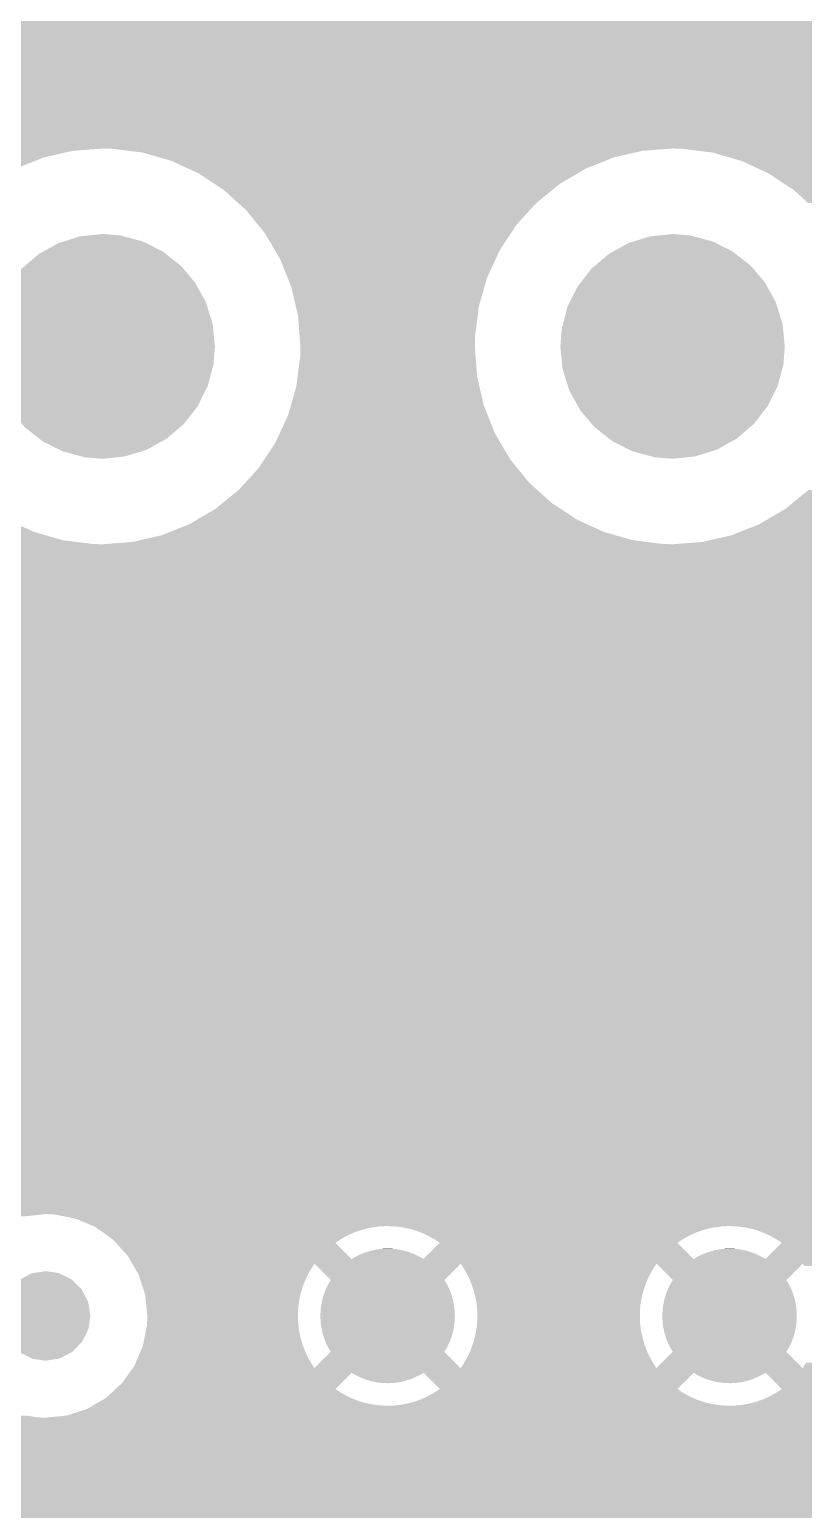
# Model space of a CAD drawing. Extents: x 295 to 953, y 10 to 290.
# Drawn here: x 627.07 to 633.97, y 228.3 to 241.48 of the extents above; entities that cross this region are included whole.
import ezdxf

# ---------------------------------------------------------------- set-up
doc = ezdxf.new("R2010")
doc.units = 0
doc.header["$LTSCALE"] = 5
doc.header["$MEASUREMENT"] = 0
doc.layers.add('FROMC1', color=7, linetype='CONTINUOUS')

msp = doc.modelspace()

# ---------------------------------------------------------------- linework, layer by layer
at = {"layer": 'FROMC1'}
for points in [[(596.096, 241.387), (596.036, 241.569), (653.376, 241.387), (653.376, 241.569)], [(596.116, 241.196), (596.096, 241.387), (653.376, 241.196), (653.376, 241.387)], [(596.076, 240.928), (596.113, 241.116), (653.376, 240.928), (653.376, 241.116)], [(596.113, 241.116), (596.116, 241.196), (653.376, 241.116), (653.376, 241.196)], [(596, 240.752), (596.076, 240.928), (653.376, 240.752), (653.376, 240.928)], [(595.889, 240.596), (596, 240.752), (653.376, 240.596), (653.376, 240.752)], [(595.871, 240.579), (595.889, 240.596), (653.376, 240.579), (653.376, 240.596)], [(605.449, 240.575), (605.37, 240.579), (653.376, 240.575), (653.376, 240.579)], [(605.523, 240.561), (605.449, 240.575), (653.376, 240.561), (653.376, 240.575)], [(605.538, 240.558), (605.523, 240.561), (642.852, 240.558), (642.94, 240.561)], [(605.574, 240.551), (605.538, 240.558), (642.765, 240.551), (642.852, 240.558)], [(605.63, 240.54), (605.574, 240.551), (642.677, 240.54), (642.765, 240.551)], [(605.638, 240.538), (605.63, 240.54), (642.669, 240.538), (642.677, 240.54)], [(605.669, 240.525), (605.638, 240.538), (642.591, 240.525), (642.669, 240.538)], [(605.714, 240.505), (605.669, 240.525), (642.505, 240.505), (642.591, 240.525)], [(605.768, 240.482), (605.714, 240.505), (642.42, 240.482), (642.505, 240.505)], [(605.814, 240.463), (605.768, 240.482), (642.358, 240.463), (642.42, 240.482)], [(605.824, 240.455), (605.814, 240.463), (642.336, 240.455), (642.358, 240.463)], [(605.867, 240.425), (605.824, 240.455), (642.254, 240.425), (642.336, 240.455)], [(605.875, 240.419), (605.867, 240.425), (642.24, 240.419), (642.254, 240.425)], [(622.733, 240.416), (622.642, 240.419), (627.69, 240.416), (627.722, 240.419)], [(622.872, 240.398), (622.733, 240.416), (627.455, 240.398), (627.69, 240.416)], [(622.999, 240.382), (622.872, 240.398), (627.385, 240.382), (627.455, 240.398)], [(623.152, 240.338), (622.999, 240.382), (627.194, 240.338), (627.385, 240.382)], [(623.256, 240.308), (623.152, 240.338), (627.12, 240.308), (627.194, 240.338)], [(623.406, 240.239), (623.256, 240.308), (626.946, 240.239), (627.12, 240.308)], [(627.813, 240.416), (627.722, 240.419), (632.77, 240.416), (632.802, 240.419)], [(627.952, 240.398), (627.813, 240.416), (632.535, 240.398), (632.77, 240.416)], [(628.079, 240.382), (627.952, 240.398), (632.465, 240.382), (632.535, 240.398)], [(628.232, 240.338), (628.079, 240.382), (632.274, 240.338), (632.465, 240.382)], [(628.336, 240.308), (628.232, 240.338), (632.2, 240.308), (632.274, 240.338)], [(628.486, 240.239), (628.336, 240.308), (632.026, 240.239), (632.2, 240.308)], [(632.893, 240.416), (632.802, 240.419), (637.85, 240.416), (637.882, 240.419)], [(633.032, 240.398), (632.893, 240.416), (637.615, 240.398), (637.85, 240.416)], [(633.159, 240.382), (633.032, 240.398), (637.545, 240.382), (637.615, 240.398)], [(633.312, 240.338), (633.159, 240.382), (637.354, 240.338), (637.545, 240.382)], [(633.416, 240.308), (633.312, 240.338), (637.28, 240.308), (637.354, 240.338)], [(633.566, 240.239), (633.416, 240.308), (637.106, 240.239), (637.28, 240.308)], [(628.579, 240.196), (628.486, 240.239), (631.954, 240.196), (632.026, 240.239)], [(628.719, 240.103), (628.579, 240.196), (631.795, 240.103), (631.954, 240.196)], [(633.659, 240.196), (633.566, 240.239), (637.034, 240.196), (637.106, 240.239)], [(633.799, 240.103), (633.659, 240.196), (636.875, 240.103), (637.034, 240.196)], [(628.802, 240.049), (628.719, 240.103), (631.729, 240.049), (631.795, 240.103)], [(628.928, 239.934), (628.802, 240.049), (631.588, 239.934), (631.729, 240.049)], [(633.882, 240.049), (633.799, 240.103), (636.809, 240.049), (636.875, 240.103)], [(634.008, 239.934), (633.882, 240.049), (636.668, 239.934), (636.809, 240.049)], [(629, 239.87), (628.928, 239.934), (631.529, 239.87), (631.588, 239.934)], [(629.109, 239.736), (629, 239.87), (631.408, 239.736), (631.529, 239.87)], [(627.379, 239.592), (627.521, 239.636), (628.075, 239.592), (627.909, 239.636)], [(627.521, 239.636), (627.596, 239.644), (627.909, 239.636), (627.881, 239.644)], [(627.596, 239.644), (627.722, 239.657), (627.881, 239.644), (627.722, 239.657)], [(629.169, 239.662), (629.109, 239.736), (631.36, 239.662), (631.408, 239.736)], [(629.257, 239.513), (629.169, 239.662), (631.261, 239.513), (631.36, 239.662)], [(632.459, 239.592), (632.601, 239.636), (633.155, 239.592), (632.989, 239.636)], [(632.601, 239.636), (632.676, 239.644), (632.989, 239.636), (632.961, 239.644)], [(632.676, 239.644), (632.802, 239.657), (632.961, 239.644), (632.802, 239.657)], [(627.153, 239.479), (627.195, 239.502), (628.285, 239.479), (628.255, 239.502)], [(627.195, 239.502), (627.329, 239.577), (628.255, 239.502), (628.107, 239.577)], [(627.329, 239.577), (627.379, 239.592), (628.107, 239.577), (628.075, 239.592)], [(629.304, 239.432), (629.257, 239.513), (631.224, 239.432), (631.261, 239.513)], [(632.233, 239.479), (632.275, 239.502), (633.365, 239.479), (633.335, 239.502)], [(632.275, 239.502), (632.409, 239.577), (633.335, 239.502), (633.187, 239.577)], [(632.409, 239.577), (632.459, 239.592), (633.187, 239.577), (633.155, 239.592)], [(626.999, 239.349), (627.034, 239.378), (628.44, 239.349), (628.414, 239.378)], [(627.034, 239.378), (627.153, 239.479), (628.414, 239.378), (628.285, 239.479)], [(629.369, 239.27), (629.304, 239.432), (631.149, 239.27), (631.224, 239.432)], [(632.079, 239.349), (632.114, 239.378), (633.52, 239.349), (633.494, 239.378)], [(632.114, 239.378), (632.233, 239.479), (633.494, 239.378), (633.365, 239.479)], [(626.903, 239.225), (626.999, 239.349), (628.545, 239.225), (628.44, 239.349)], [(629.404, 239.183), (629.369, 239.27), (631.124, 239.183), (631.149, 239.27)], [(631.983, 239.225), (632.079, 239.349), (633.625, 239.225), (633.52, 239.349)], [(626.805, 239.049), (626.875, 239.19), (628.642, 239.049), (628.564, 239.19)], [(626.875, 239.19), (626.903, 239.225), (628.564, 239.19), (628.545, 239.225)], [(629.443, 239.013), (629.404, 239.183), (631.075, 239.013), (631.124, 239.183)], [(631.885, 239.049), (631.955, 239.19), (633.722, 239.049), (633.644, 239.19)], [(631.955, 239.19), (631.983, 239.225), (633.644, 239.19), (633.625, 239.225)], [(626.745, 238.856), (626.785, 239.01), (628.702, 238.856), (628.654, 239.01)], [(626.785, 239.01), (626.805, 239.049), (628.654, 239.01), (628.642, 239.049)], [(629.464, 238.923), (629.443, 239.013), (631.064, 238.923), (631.075, 239.013)], [(631.825, 238.856), (631.865, 239.01), (633.782, 238.856), (633.734, 239.01)], [(631.865, 239.01), (631.885, 239.049), (633.734, 239.01), (633.722, 239.049)], [(626.734, 238.815), (626.745, 238.856), (628.706, 238.815), (628.702, 238.856)], [(629.477, 238.748), (629.464, 238.923), (631.041, 238.748), (631.064, 238.923)], [(631.814, 238.815), (631.825, 238.856), (633.786, 238.815), (633.782, 238.856)], [(626.721, 238.656), (626.734, 238.815), (628.722, 238.656), (628.706, 238.815)], [(629.484, 238.656), (629.477, 238.748), (631.039, 238.656), (631.041, 238.748)], [(631.801, 238.656), (631.814, 238.815), (633.802, 238.656), (633.786, 238.815)], [(626.737, 238.497), (626.721, 238.656), (628.71, 238.497), (628.722, 238.656)], [(629.482, 238.564), (629.484, 238.656), (631.046, 238.564), (631.039, 238.656)], [(631.817, 238.497), (631.801, 238.656), (633.79, 238.497), (633.802, 238.656)], [(626.741, 238.456), (626.737, 238.497), (628.699, 238.456), (628.71, 238.497)], [(626.789, 238.302), (626.741, 238.456), (628.658, 238.302), (628.699, 238.456)], [(629.459, 238.389), (629.482, 238.564), (631.059, 238.389), (631.046, 238.564)], [(631.821, 238.456), (631.817, 238.497), (633.779, 238.456), (633.79, 238.497)], [(631.869, 238.302), (631.821, 238.456), (633.738, 238.302), (633.779, 238.456)], [(629.448, 238.299), (629.459, 238.389), (631.08, 238.299), (631.059, 238.389)], [(626.801, 238.263), (626.789, 238.302), (628.638, 238.263), (628.658, 238.302)], [(626.879, 238.122), (626.801, 238.263), (628.568, 238.122), (628.638, 238.263)], [(629.399, 238.129), (629.448, 238.299), (631.119, 238.129), (631.08, 238.299)], [(631.881, 238.263), (631.869, 238.302), (633.718, 238.263), (633.738, 238.302)], [(631.959, 238.122), (631.881, 238.263), (633.648, 238.122), (633.718, 238.263)], [(626.898, 238.087), (626.879, 238.122), (628.541, 238.087), (628.568, 238.122)], [(627.004, 237.963), (626.898, 238.087), (628.444, 237.963), (628.541, 238.087)], [(629.374, 238.042), (629.399, 238.129), (631.154, 238.042), (631.119, 238.129)], [(631.978, 238.087), (631.959, 238.122), (633.621, 238.087), (633.648, 238.122)], [(632.084, 237.963), (631.978, 238.087), (633.524, 237.963), (633.621, 238.087)], [(627.029, 237.934), (627.004, 237.963), (628.409, 237.934), (628.444, 237.963)], [(627.158, 237.833), (627.029, 237.934), (628.291, 237.833), (628.409, 237.934)], [(629.299, 237.88), (629.374, 238.042), (631.219, 237.88), (631.154, 238.042)], [(632.109, 237.934), (632.084, 237.963), (633.489, 237.934), (633.524, 237.963)], [(632.238, 237.833), (632.109, 237.934), (633.371, 237.833), (633.489, 237.934)], [(627.188, 237.81), (627.158, 237.833), (628.249, 237.81), (628.291, 237.833)], [(627.336, 237.735), (627.188, 237.81), (628.114, 237.735), (628.249, 237.81)], [(629.163, 237.65), (629.262, 237.799), (631.354, 237.65), (631.266, 237.799)], [(629.262, 237.799), (629.299, 237.88), (631.266, 237.799), (631.219, 237.88)], [(632.268, 237.81), (632.238, 237.833), (633.329, 237.81), (633.371, 237.833)], [(632.416, 237.735), (632.268, 237.81), (633.194, 237.735), (633.329, 237.81)], [(627.368, 237.72), (627.336, 237.735), (628.064, 237.72), (628.114, 237.735)], [(627.534, 237.676), (627.368, 237.72), (627.922, 237.676), (628.064, 237.72)], [(627.563, 237.668), (627.534, 237.676), (627.847, 237.668), (627.922, 237.676)], [(627.722, 237.655), (627.563, 237.668), (627.722, 237.655), (627.847, 237.668)], [(632.448, 237.72), (632.416, 237.735), (633.144, 237.72), (633.194, 237.735)], [(632.614, 237.676), (632.448, 237.72), (633.002, 237.676), (633.144, 237.72)], [(632.643, 237.668), (632.614, 237.676), (632.927, 237.668), (633.002, 237.676)], [(632.802, 237.655), (632.643, 237.668), (632.802, 237.655), (632.927, 237.668)], [(628.994, 237.442), (629.115, 237.576), (631.523, 237.442), (631.414, 237.576)], [(629.115, 237.576), (629.163, 237.65), (631.414, 237.576), (631.354, 237.65)], [(628.935, 237.378), (628.994, 237.442), (631.595, 237.378), (631.523, 237.442)], [(628.728, 237.209), (628.794, 237.263), (631.804, 237.209), (631.721, 237.263)], [(628.794, 237.263), (628.935, 237.378), (631.721, 237.263), (631.595, 237.378)], [(633.808, 237.209), (633.874, 237.263), (636.884, 237.209), (636.801, 237.263)], [(633.874, 237.263), (634.015, 237.378), (636.801, 237.263), (636.675, 237.378)], [(628.569, 237.116), (628.728, 237.209), (631.945, 237.116), (631.804, 237.209)], [(633.649, 237.116), (633.808, 237.209), (637.025, 237.116), (636.884, 237.209)], [(623.169, 236.974), (623.243, 237.004), (627.211, 236.974), (627.108, 237.004)], [(623.243, 237.004), (623.417, 237.073), (627.108, 237.004), (626.957, 237.073)], [(628.249, 236.974), (628.323, 237.004), (632.291, 236.974), (632.188, 237.004)], [(628.323, 237.004), (628.497, 237.073), (632.188, 237.004), (632.037, 237.073)], [(628.497, 237.073), (628.569, 237.116), (632.037, 237.073), (631.945, 237.116)], [(633.329, 236.974), (633.403, 237.004), (637.371, 236.974), (637.268, 237.004)], [(633.403, 237.004), (633.577, 237.073), (637.268, 237.004), (637.117, 237.073)], [(633.577, 237.073), (633.649, 237.116), (637.117, 237.073), (637.025, 237.116)], [(612.344, 236.872), (612.331, 236.893), (642.294, 236.872), (642.24, 236.893)], [(612.36, 236.843), (612.344, 236.872), (642.377, 236.843), (642.294, 236.872)], [(622.642, 236.893), (622.673, 236.896), (627.722, 236.893), (627.63, 236.896)], [(622.673, 236.896), (622.908, 236.914), (627.63, 236.896), (627.491, 236.914)], [(622.908, 236.914), (622.978, 236.93), (627.491, 236.914), (627.365, 236.93)], [(622.978, 236.93), (623.169, 236.974), (627.365, 236.93), (627.211, 236.974)], [(627.722, 236.893), (627.753, 236.896), (632.802, 236.893), (632.71, 236.896)], [(627.753, 236.896), (627.988, 236.914), (632.71, 236.896), (632.571, 236.914)], [(627.988, 236.914), (628.058, 236.93), (632.571, 236.914), (632.445, 236.93)], [(628.058, 236.93), (628.249, 236.974), (632.445, 236.93), (632.291, 236.974)], [(632.802, 236.893), (632.833, 236.896), (637.882, 236.893), (637.79, 236.896)], [(632.833, 236.896), (633.068, 236.914), (637.79, 236.896), (637.651, 236.914)], [(633.068, 236.914), (633.138, 236.93), (637.651, 236.914), (637.525, 236.93)], [(633.138, 236.93), (633.329, 236.974), (637.525, 236.93), (637.371, 236.974)], [(612.375, 236.818), (612.36, 236.843), (642.461, 236.818), (642.377, 236.843)], [(612.388, 236.797), (612.375, 236.818), (642.546, 236.797), (642.461, 236.818)], [(612.398, 236.78), (612.388, 236.797), (642.633, 236.78), (642.546, 236.797)], [(612.405, 236.766), (612.398, 236.78), (642.72, 236.766), (642.633, 236.78)], [(612.411, 236.757), (612.405, 236.766), (642.807, 236.757), (642.72, 236.766)], [(612.414, 236.752), (612.411, 236.757), (642.895, 236.752), (642.807, 236.757)], [(612.414, 236.751), (612.414, 236.752), (642.983, 236.751), (642.895, 236.752)], [(612.419, 236.743), (612.414, 236.751), (653.376, 236.743), (653.376, 236.751)], [(612.479, 236.561), (612.419, 236.743), (653.376, 236.561), (653.376, 236.743)], [(612.499, 236.37), (612.479, 236.561), (653.376, 236.37), (653.376, 236.561)], [(612.496, 236.29), (612.499, 236.37), (653.376, 236.29), (653.376, 236.37)], [(612.459, 236.102), (612.496, 236.29), (653.376, 236.102), (653.376, 236.29)], [(612.383, 235.926), (612.459, 236.102), (653.376, 235.926), (653.376, 236.102)], [(612.272, 235.77), (612.383, 235.926), (653.376, 235.77), (653.376, 235.926)], [(612.131, 235.64), (612.272, 235.77), (653.376, 235.64), (653.376, 235.77)], [(611.965, 235.543), (612.131, 235.64), (653.376, 235.543), (653.376, 235.64)], [(605.908, 235.386), (605.992, 235.463), (653.376, 235.386), (653.376, 235.463)], [(611.593, 235.463), (611.783, 235.483), (653.376, 235.463), (653.376, 235.483)], [(611.783, 235.483), (611.965, 235.543), (653.376, 235.483), (653.376, 235.543)], [(605.56, 235.229), (605.742, 235.289), (653.376, 235.229), (653.376, 235.289)], [(605.742, 235.289), (605.908, 235.386), (653.376, 235.289), (653.376, 235.386)], [(595.939, 235.13), (595.867, 235.209), (653.376, 235.13), (653.376, 235.209)], [(605.37, 235.209), (605.56, 235.229), (653.376, 235.209), (653.376, 235.229)], [(596.036, 234.965), (595.939, 235.13), (653.376, 234.965), (653.376, 235.13)], [(596.096, 234.783), (596.036, 234.965), (653.376, 234.783), (653.376, 234.965)], [(596.101, 234.737), (596.096, 234.783), (653.376, 234.737), (653.376, 234.783)], [(596.103, 234.717), (596.101, 234.737), (642.517, 234.717), (642.708, 234.737)], [(596.109, 234.657), (596.103, 234.717), (642.335, 234.657), (642.517, 234.717)], [(596.116, 234.592), (596.109, 234.657), (642.224, 234.592), (642.335, 234.657)], [(596.097, 234.43), (596.113, 234.512), (642.028, 234.43), (642.117, 234.512)], [(596.113, 234.512), (596.115, 234.56), (642.117, 234.512), (642.169, 234.56)], [(596.115, 234.56), (596.116, 234.592), (642.169, 234.56), (642.224, 234.592)], [(596.076, 234.324), (596.097, 234.43), (641.952, 234.324), (642.028, 234.43)], [(596, 234.148), (596.054, 234.274), (641.863, 234.148), (641.917, 234.274)], [(596.054, 234.274), (596.076, 234.324), (641.917, 234.274), (641.952, 234.324)], [(595.889, 233.992), (595.965, 234.098), (641.82, 233.992), (641.841, 234.098)], [(595.965, 234.098), (596, 234.148), (641.841, 234.098), (641.863, 234.148)], [(595.871, 233.975), (595.889, 233.992), (641.817, 233.975), (641.82, 233.992)], [(605.449, 233.971), (605.37, 233.975), (641.816, 233.971), (641.817, 233.975)], [(605.638, 233.934), (605.449, 233.971), (641.809, 233.934), (641.816, 233.971)], [(605.694, 233.91), (605.638, 233.934), (641.804, 233.91), (641.809, 233.934)], [(605.814, 233.859), (605.694, 233.91), (641.802, 233.859), (641.804, 233.91)], [(605.854, 233.83), (605.814, 233.859), (641.801, 233.83), (641.802, 233.859)], [(605.97, 233.748), (605.854, 233.83), (641.81, 233.748), (641.801, 233.83)], [(606.069, 233.639), (605.97, 233.748), (641.821, 233.639), (641.81, 233.748)], [(606.099, 233.606), (606.069, 233.639), (641.832, 233.606), (641.821, 233.639)], [(606.187, 233.457), (606.099, 233.606), (641.881, 233.457), (641.832, 233.606)], [(606.196, 233.441), (606.187, 233.457), (641.891, 233.441), (641.881, 233.457)], [(606.245, 233.292), (606.196, 233.441), (641.978, 233.292), (641.891, 233.441)], [(606.256, 233.259), (606.245, 233.292), (642.008, 233.259), (641.978, 233.292)], [(606.268, 233.15), (606.256, 233.259), (642.107, 233.15), (642.008, 233.259)], [(606.276, 233.068), (606.268, 233.15), (642.223, 233.068), (642.107, 233.15)], [(606.275, 233.039), (606.276, 233.068), (642.263, 233.039), (642.223, 233.068)], [(606.236, 232.8), (606.26, 232.923), (653.376, 232.8), (653.376, 232.923)], [(606.26, 232.923), (606.261, 232.927), (642.708, 232.923), (642.628, 232.927)], [(606.261, 232.927), (606.268, 232.964), (642.628, 232.927), (642.44, 232.964)], [(606.268, 232.964), (606.273, 232.988), (642.44, 232.964), (642.383, 232.988)], [(606.273, 232.988), (606.275, 233.039), (642.383, 232.988), (642.263, 233.039)], [(606.16, 232.624), (606.236, 232.8), (653.376, 232.624), (653.376, 232.8)], [(606.049, 232.468), (606.115, 232.56), (653.376, 232.468), (653.376, 232.56)], [(606.115, 232.56), (606.16, 232.624), (653.376, 232.56), (653.376, 232.624)], [(605.908, 232.338), (606.049, 232.468), (653.376, 232.338), (653.376, 232.468)], [(605.742, 232.241), (605.908, 232.338), (653.376, 232.241), (653.376, 232.338)], [(605.607, 232.197), (605.742, 232.241), (653.376, 232.197), (653.376, 232.241)], [(611.672, 232.193), (611.593, 232.197), (653.376, 232.193), (653.376, 232.197)], [(611.861, 232.156), (611.672, 232.193), (653.376, 232.156), (653.376, 232.193)], [(612.037, 232.081), (611.861, 232.156), (653.376, 232.081), (653.376, 232.156)], [(612.193, 231.97), (612.037, 232.081), (653.376, 231.97), (653.376, 232.081)], [(612.322, 231.828), (612.193, 231.97), (653.376, 231.828), (653.376, 231.97)], [(612.419, 231.663), (612.322, 231.828), (653.376, 231.663), (653.376, 231.828)], [(612.479, 231.481), (612.419, 231.663), (653.376, 231.481), (653.376, 231.663)], [(612.499, 231.29), (612.479, 231.481), (653.376, 231.29), (653.376, 231.481)], [(612.459, 231.022), (612.496, 231.21), (653.376, 231.022), (653.376, 231.21)], [(612.496, 231.21), (612.499, 231.29), (653.376, 231.21), (653.376, 231.29)], [(612.418, 230.927), (612.459, 231.022), (653.376, 230.927), (653.376, 231.022)], [(621.705, 230.923), (621.626, 230.927), (627.18, 230.923), (627.214, 230.927)], [(621.791, 230.907), (621.705, 230.923), (627.023, 230.907), (627.18, 230.923)], [(627.293, 230.923), (627.214, 230.927), (640.388, 230.923), (640.422, 230.927)], [(627.379, 230.907), (627.293, 230.923), (640.231, 230.907), (640.388, 230.923)], [(627.482, 230.886), (627.379, 230.907), (640.169, 230.886), (640.231, 230.907)], [(627.574, 230.847), (627.482, 230.886), (640.049, 230.847), (640.169, 230.886)], [(627.636, 230.82), (627.574, 230.847), (640.003, 230.82), (640.049, 230.847)], [(627.644, 230.817), (627.636, 230.82), (630.187, 230.817), (630.244, 230.82)], [(627.658, 230.811), (627.644, 230.817), (630.141, 230.811), (630.187, 230.817)], [(627.659, 230.809), (627.658, 230.811), (630.131, 230.809), (630.141, 230.811)], [(627.675, 230.798), (627.659, 230.809), (630.075, 230.798), (630.131, 230.809)], [(630.301, 230.819), (630.244, 230.82), (633.278, 230.819), (633.292, 230.82)], [(630.33, 230.817), (630.301, 230.819), (633.235, 230.817), (633.278, 230.819)], [(630.358, 230.814), (630.33, 230.817), (633.217, 230.814), (633.235, 230.817)], [(630.389, 230.809), (630.358, 230.814), (633.179, 230.809), (633.217, 230.814)], [(630.414, 230.805), (630.389, 230.809), (633.159, 230.805), (633.179, 230.809)], [(630.446, 230.798), (630.414, 230.805), (633.123, 230.798), (633.159, 230.805)], [(633.349, 230.819), (633.292, 230.82), (640.002, 230.819), (640.003, 230.82)], [(633.406, 230.814), (633.349, 230.819), (639.994, 230.814), (640.002, 230.819)], [(633.462, 230.805), (633.406, 230.814), (639.978, 230.805), (639.994, 230.814)], [(633.518, 230.793), (633.462, 230.805), (639.956, 230.793), (639.978, 230.805)], [(627.697, 230.783), (627.675, 230.798), (630.02, 230.783), (630.075, 230.798)], [(627.724, 230.764), (627.697, 230.783), (629.966, 230.764), (630.02, 230.783)], [(627.756, 230.741), (627.724, 230.764), (629.914, 230.741), (629.966, 230.764)], [(627.794, 230.714), (627.756, 230.741), (629.863, 230.714), (629.914, 230.741)], [(627.814, 230.7), (627.794, 230.714), (629.84, 230.7), (629.863, 230.714)], [(627.828, 230.684), (627.814, 230.7), (629.815, 230.684), (629.84, 230.7)], [(627.84, 230.671), (627.828, 230.684), (629.797, 230.671), (629.815, 230.684)], [(627.943, 230.558), (627.84, 230.671), (629.91, 230.558), (629.797, 230.671)], [(630.47, 230.793), (630.446, 230.798), (633.103, 230.793), (633.123, 230.798)], [(630.502, 230.783), (630.47, 230.793), (633.068, 230.783), (633.103, 230.793)], [(630.524, 230.776), (630.502, 230.783), (633.048, 230.776), (633.068, 230.783)], [(630.556, 230.764), (630.524, 230.776), (633.014, 230.764), (633.048, 230.776)], [(630.577, 230.755), (630.556, 230.764), (632.995, 230.755), (633.014, 230.764)], [(630.608, 230.741), (630.577, 230.755), (632.962, 230.741), (632.995, 230.755)], [(630.582, 230.527), (630.726, 230.671), (632.989, 230.527), (632.845, 230.671)], [(630.629, 230.731), (630.608, 230.741), (632.943, 230.731), (632.962, 230.741)], [(630.659, 230.714), (630.629, 230.731), (632.911, 230.714), (632.943, 230.731)], [(630.679, 230.703), (630.659, 230.714), (632.893, 230.703), (632.911, 230.714)], [(630.707, 230.684), (630.679, 230.703), (632.863, 230.684), (632.893, 230.703)], [(630.726, 230.671), (630.707, 230.684), (632.845, 230.671), (632.863, 230.684)], [(633.572, 230.776), (633.518, 230.793), (639.928, 230.776), (639.956, 230.793)], [(633.625, 230.755), (633.572, 230.776), (639.892, 230.755), (639.928, 230.776)], [(633.637, 230.75), (633.625, 230.755), (639.883, 230.75), (639.892, 230.755)], [(633.677, 230.731), (633.637, 230.75), (639.863, 230.731), (639.883, 230.75)], [(633.727, 230.703), (633.677, 230.731), (639.832, 230.703), (639.863, 230.731)], [(633.723, 230.62), (633.774, 230.671), (639.742, 230.62), (639.798, 230.671)], [(633.774, 230.671), (633.727, 230.703), (639.798, 230.671), (639.832, 230.703)], [(627.962, 230.527), (627.943, 230.558), (629.941, 230.527), (629.91, 230.558)], [(629.942, 230.527), (629.97, 230.544), (630.582, 230.527), (630.552, 230.544)], [(629.97, 230.544), (629.985, 230.551), (630.552, 230.544), (630.539, 230.551)], [(629.985, 230.551), (630.014, 230.566), (630.539, 230.551), (630.508, 230.566)], [(630.014, 230.566), (630.03, 230.572), (630.508, 230.566), (630.494, 230.572)], [(630.03, 230.572), (630.06, 230.585), (630.494, 230.572), (630.462, 230.585)], [(630.06, 230.585), (630.077, 230.59), (630.462, 230.585), (630.448, 230.59)], [(630.077, 230.59), (630.107, 230.599), (630.448, 230.59), (630.414, 230.599)], [(630.107, 230.599), (630.125, 230.603), (630.414, 230.599), (630.4, 230.603)], [(630.125, 230.603), (630.155, 230.61), (630.4, 230.603), (630.365, 230.61)], [(630.155, 230.61), (630.174, 230.613), (630.365, 230.61), (630.352, 230.613)], [(630.174, 230.613), (630.204, 230.617), (630.352, 230.613), (630.315, 230.617)], [(630.204, 230.617), (630.228, 230.618), (630.315, 230.617), (630.303, 230.618)], [(630.228, 230.618), (630.254, 230.619), (630.303, 230.618), (630.254, 230.619)], [(632.99, 230.527), (633.018, 230.544), (633.63, 230.527), (633.6, 230.544)], [(633.018, 230.544), (633.033, 230.551), (633.6, 230.544), (633.587, 230.551)], [(633.033, 230.551), (633.062, 230.566), (633.587, 230.551), (633.556, 230.566)], [(633.062, 230.566), (633.078, 230.572), (633.556, 230.566), (633.542, 230.572)], [(633.078, 230.572), (633.108, 230.585), (633.542, 230.572), (633.51, 230.585)], [(633.108, 230.585), (633.125, 230.59), (633.51, 230.585), (633.496, 230.59)], [(633.125, 230.59), (633.155, 230.599), (633.496, 230.59), (633.462, 230.599)], [(633.155, 230.599), (633.173, 230.603), (633.462, 230.599), (633.448, 230.603)], [(633.173, 230.603), (633.203, 230.61), (633.448, 230.603), (633.413, 230.61)], [(633.203, 230.61), (633.222, 230.613), (633.413, 230.61), (633.4, 230.613)], [(633.222, 230.613), (633.252, 230.617), (633.4, 230.613), (633.363, 230.617)], [(633.252, 230.617), (633.276, 230.618), (633.363, 230.617), (633.351, 230.618)], [(633.276, 230.618), (633.302, 230.619), (633.351, 230.618), (633.302, 230.619)], [(633.63, 230.527), (633.723, 230.62), (639.676, 230.527), (639.742, 230.62)], [(627.108, 230.402), (627.214, 230.419), (627.329, 230.402), (627.214, 230.419)], [(627.986, 230.485), (627.962, 230.527), (639.645, 230.485), (639.676, 230.527)], [(627.962, 230.527), (627.962, 230.527), (629.942, 230.527), (629.941, 230.527)], [(628.014, 230.437), (627.986, 230.485), (629.579, 230.437), (629.61, 230.485)], [(628.04, 230.393), (628.014, 230.437), (629.554, 230.393), (629.579, 230.437)], [(629.755, 230.34), (629.61, 230.485), (630.768, 230.34), (630.913, 230.485)], [(630.582, 230.527), (630.582, 230.527), (632.99, 230.527), (632.989, 230.527)], [(630.935, 230.452), (630.913, 230.485), (632.637, 230.452), (632.658, 230.485)], [(630.944, 230.437), (630.935, 230.452), (632.627, 230.437), (632.637, 230.452)], [(630.964, 230.403), (630.944, 230.437), (632.607, 230.403), (632.627, 230.437)], [(632.803, 230.34), (632.658, 230.485), (633.816, 230.34), (633.961, 230.485)], [(633.975, 230.464), (633.961, 230.485), (639.631, 230.464), (639.645, 230.485)], [(626.896, 230.258), (626.976, 230.34), (627.534, 230.258), (627.449, 230.34)], [(626.976, 230.34), (626.988, 230.346), (627.449, 230.34), (627.443, 230.346)], [(626.988, 230.346), (627.088, 230.399), (627.443, 230.346), (627.335, 230.399)], [(627.088, 230.399), (627.108, 230.402), (627.335, 230.399), (627.329, 230.402)], [(628.042, 230.387), (628.04, 230.393), (629.551, 230.387), (629.554, 230.393)], [(628.059, 230.336), (628.042, 230.387), (629.526, 230.336), (629.551, 230.387)], [(628.076, 230.283), (628.059, 230.336), (629.506, 230.283), (629.526, 230.336)], [(628.094, 230.228), (628.076, 230.283), (629.489, 230.228), (629.506, 230.283)], [(629.713, 230.26), (629.73, 230.297), (630.811, 230.26), (630.793, 230.297)], [(629.73, 230.297), (629.734, 230.304), (630.793, 230.297), (630.789, 230.304)], [(629.734, 230.304), (629.755, 230.34), (630.789, 230.304), (630.768, 230.34)], [(630.972, 230.387), (630.964, 230.403), (632.599, 230.387), (632.607, 230.403)], [(630.99, 230.352), (630.972, 230.387), (632.582, 230.352), (632.599, 230.387)], [(630.996, 230.336), (630.99, 230.352), (632.574, 230.336), (632.582, 230.352)], [(631.011, 230.299), (630.996, 230.336), (632.56, 230.299), (632.574, 230.336)], [(631.017, 230.283), (631.011, 230.299), (632.554, 230.283), (632.56, 230.299)], [(631.029, 230.245), (631.017, 230.283), (632.542, 230.245), (632.554, 230.283)], [(632.761, 230.26), (632.778, 230.297), (633.859, 230.26), (633.841, 230.297)], [(632.778, 230.297), (632.782, 230.304), (633.841, 230.297), (633.837, 230.304)], [(632.782, 230.304), (632.803, 230.34), (633.837, 230.304), (633.816, 230.34)], [(626.832, 230.135), (626.837, 230.145), (627.594, 230.135), (627.592, 230.145)], [(626.837, 230.145), (626.887, 230.249), (627.592, 230.145), (627.538, 230.249)], [(626.887, 230.249), (626.896, 230.258), (627.538, 230.249), (627.534, 230.258)], [(628.1, 230.211), (628.094, 230.228), (629.485, 230.211), (629.489, 230.228)], [(628.104, 230.173), (628.1, 230.211), (629.476, 230.173), (629.485, 230.211)], [(628.11, 230.116), (628.104, 230.173), (629.467, 230.116), (629.476, 230.173)], [(629.671, 230.118), (629.678, 230.159), (630.853, 230.118), (630.844, 230.159)], [(629.678, 230.159), (629.681, 230.167), (630.844, 230.159), (630.843, 230.167)], [(629.681, 230.167), (629.692, 230.206), (630.843, 230.167), (630.831, 230.206)], [(629.692, 230.206), (629.695, 230.214), (630.831, 230.206), (630.829, 230.214)], [(629.695, 230.214), (629.709, 230.253), (630.829, 230.214), (630.814, 230.253)], [(629.709, 230.253), (629.713, 230.26), (630.814, 230.253), (630.811, 230.26)], [(631.034, 230.228), (631.029, 230.245), (632.537, 230.228), (632.542, 230.245)], [(631.043, 230.19), (631.034, 230.228), (632.528, 230.19), (632.537, 230.228)], [(631.047, 230.173), (631.043, 230.19), (632.524, 230.173), (632.528, 230.19)], [(631.054, 230.134), (631.047, 230.173), (632.518, 230.134), (632.524, 230.173)], [(632.719, 230.118), (632.726, 230.159), (633.901, 230.118), (633.892, 230.159)], [(632.726, 230.159), (632.729, 230.167), (633.892, 230.159), (633.891, 230.167)], [(632.729, 230.167), (632.74, 230.206), (633.891, 230.167), (633.879, 230.206)], [(632.74, 230.206), (632.743, 230.214), (633.879, 230.206), (633.877, 230.214)], [(632.743, 230.214), (632.757, 230.253), (633.877, 230.214), (633.862, 230.253)], [(632.757, 230.253), (632.761, 230.26), (633.862, 230.253), (633.859, 230.26)], [(626.815, 230.02), (626.832, 230.135), (627.612, 230.02), (627.594, 230.135)], [(626.833, 229.905), (626.815, 230.02), (627.595, 229.905), (627.612, 230.02)], [(628.116, 230.059), (628.11, 230.116), (629.462, 230.059), (629.467, 230.116)], [(628.12, 230.02), (628.116, 230.059), (629.462, 230.02), (629.462, 230.059)], [(628.12, 230.002), (628.12, 230.02), (629.462, 230.002), (629.462, 230.02)], [(629.662, 230.02), (629.664, 230.061), (630.861, 230.02), (630.859, 230.061)], [(629.664, 229.979), (629.662, 230.02), (630.86, 229.979), (630.861, 230.02)], [(629.664, 230.069), (629.669, 230.11), (630.859, 230.069), (630.854, 230.11)], [(629.664, 230.061), (629.664, 230.069), (630.859, 230.061), (630.859, 230.069)], [(629.669, 230.11), (629.671, 230.118), (630.854, 230.11), (630.853, 230.118)], [(631.055, 230.116), (631.054, 230.134), (632.515, 230.116), (632.518, 230.134)], [(631.06, 230.077), (631.055, 230.116), (632.512, 230.077), (632.515, 230.116)], [(631.06, 230.059), (631.06, 230.077), (632.51, 230.059), (632.512, 230.077)], [(631.062, 230.02), (631.06, 230.059), (632.51, 230.02), (632.51, 230.059)], [(631.061, 230.002), (631.062, 230.02), (632.51, 230.002), (632.51, 230.02)], [(632.71, 230.02), (632.712, 230.061), (633.909, 230.02), (633.907, 230.061)], [(632.712, 229.979), (632.71, 230.02), (633.908, 229.979), (633.909, 230.02)], [(632.712, 230.069), (632.717, 230.11), (633.907, 230.069), (633.902, 230.11)], [(632.712, 230.061), (632.712, 230.069), (633.907, 230.061), (633.907, 230.069)], [(632.717, 230.11), (632.719, 230.118), (633.902, 230.11), (633.901, 230.118)], [(626.835, 229.895), (626.833, 229.905), (627.59, 229.895), (627.595, 229.905)], [(626.889, 229.791), (626.835, 229.895), (627.54, 229.791), (627.59, 229.895)], [(628.096, 229.833), (628.107, 229.889), (629.484, 229.833), (629.472, 229.889)], [(628.107, 229.889), (628.117, 229.94), (629.472, 229.889), (629.466, 229.94)], [(628.117, 229.946), (628.12, 230.002), (629.465, 229.946), (629.462, 230.002)], [(628.117, 229.94), (628.117, 229.946), (629.466, 229.94), (629.465, 229.946)], [(629.664, 229.971), (629.664, 229.979), (630.859, 229.971), (630.86, 229.979)], [(629.669, 229.93), (629.664, 229.971), (630.854, 229.93), (630.859, 229.971)], [(629.67, 229.922), (629.669, 229.93), (630.853, 229.922), (630.854, 229.93)], [(629.679, 229.881), (629.67, 229.922), (630.845, 229.881), (630.853, 229.922)], [(629.68, 229.873), (629.679, 229.881), (630.843, 229.873), (630.845, 229.881)], [(631.047, 229.867), (631.05, 229.889), (632.525, 229.867), (632.52, 229.889)], [(631.05, 229.889), (631.056, 229.924), (632.52, 229.889), (632.516, 229.924)], [(631.056, 229.924), (631.058, 229.946), (632.516, 229.924), (632.513, 229.946)], [(631.058, 229.946), (631.061, 229.981), (632.513, 229.946), (632.511, 229.981)], [(631.061, 229.981), (631.061, 230.002), (632.511, 229.981), (632.51, 230.002)], [(632.712, 229.971), (632.712, 229.979), (633.907, 229.971), (633.908, 229.979)], [(632.717, 229.93), (632.712, 229.971), (633.902, 229.93), (633.907, 229.971)], [(632.718, 229.922), (632.717, 229.93), (633.901, 229.922), (633.902, 229.93)], [(632.727, 229.881), (632.718, 229.922), (633.893, 229.881), (633.901, 229.922)], [(632.728, 229.873), (632.727, 229.881), (633.891, 229.873), (633.893, 229.881)], [(626.893, 229.782), (626.889, 229.791), (627.531, 229.782), (627.54, 229.791)], [(626.978, 229.7), (626.893, 229.782), (627.451, 229.7), (627.531, 229.782)], [(628.068, 229.725), (628.08, 229.752), (629.518, 229.725), (629.508, 229.752)], [(628.08, 229.752), (628.085, 229.778), (629.508, 229.752), (629.499, 229.778)], [(628.085, 229.778), (628.096, 229.833), (629.499, 229.778), (629.484, 229.833)], [(629.692, 229.834), (629.68, 229.873), (630.831, 229.834), (630.843, 229.873)], [(629.694, 229.826), (629.692, 229.834), (630.828, 229.826), (630.831, 229.834)], [(629.709, 229.787), (629.694, 229.826), (630.814, 229.787), (630.828, 229.826)], [(629.712, 229.78), (629.709, 229.787), (630.811, 229.78), (630.814, 229.787)], [(629.73, 229.743), (629.712, 229.78), (630.793, 229.743), (630.811, 229.78)], [(631.005, 229.725), (631.017, 229.757), (632.566, 229.725), (632.554, 229.757)], [(631.017, 229.757), (631.024, 229.778), (632.554, 229.757), (632.547, 229.778)], [(631.024, 229.778), (631.034, 229.812), (632.547, 229.778), (632.538, 229.812)], [(631.034, 229.812), (631.039, 229.833), (632.538, 229.812), (632.532, 229.833)], [(631.039, 229.833), (631.047, 229.867), (632.532, 229.833), (632.525, 229.867)], [(632.74, 229.834), (632.728, 229.873), (633.879, 229.834), (633.891, 229.873)], [(632.742, 229.826), (632.74, 229.834), (633.876, 229.826), (633.879, 229.834)], [(632.757, 229.787), (632.742, 229.826), (633.862, 229.787), (633.876, 229.826)], [(632.76, 229.78), (632.757, 229.787), (633.859, 229.78), (633.862, 229.787)], [(632.778, 229.743), (632.76, 229.78), (633.841, 229.743), (633.859, 229.78)], [(626.984, 229.694), (626.978, 229.7), (627.439, 229.694), (627.451, 229.7)], [(627.092, 229.641), (626.984, 229.694), (627.339, 229.641), (627.439, 229.694)], [(627.099, 229.638), (627.092, 229.641), (627.319, 229.638), (627.339, 229.641)], [(627.214, 229.621), (627.099, 229.638), (627.214, 229.621), (627.319, 229.638)], [(628.004, 229.576), (628.024, 229.622), (629.596, 229.576), (629.568, 229.622)], [(628.024, 229.622), (628.046, 229.672), (629.568, 229.622), (629.541, 229.672)], [(628.046, 229.672), (628.068, 229.725), (629.541, 229.672), (629.518, 229.725)], [(629.61, 229.555), (629.755, 229.7), (630.913, 229.555), (630.768, 229.7)], [(629.734, 229.736), (629.73, 229.743), (630.789, 229.736), (630.793, 229.743)], [(629.755, 229.7), (629.734, 229.736), (630.768, 229.7), (630.789, 229.736)], [(630.944, 229.603), (630.955, 229.622), (632.627, 229.603), (632.616, 229.622)], [(630.955, 229.622), (630.972, 229.653), (632.616, 229.622), (632.599, 229.653)], [(630.972, 229.653), (630.982, 229.672), (632.599, 229.653), (632.589, 229.672)], [(630.982, 229.672), (630.997, 229.704), (632.589, 229.672), (632.575, 229.704)], [(630.997, 229.704), (631.005, 229.725), (632.575, 229.704), (632.566, 229.725)], [(632.658, 229.555), (632.803, 229.7), (633.961, 229.555), (633.816, 229.7)], [(632.782, 229.736), (632.778, 229.743), (633.837, 229.736), (633.841, 229.743)], [(632.803, 229.7), (632.782, 229.736), (633.816, 229.7), (633.837, 229.736)], [(627.893, 229.42), (627.96, 229.513), (629.848, 229.42), (629.941, 229.513)], [(627.96, 229.513), (627.99, 229.555), (639.673, 229.513), (639.649, 229.555)], [(627.96, 229.513), (627.96, 229.513), (629.941, 229.513), (629.942, 229.513)], [(627.99, 229.555), (628.002, 229.573), (629.61, 229.555), (629.598, 229.573)], [(628.002, 229.573), (628.004, 229.576), (629.598, 229.573), (629.596, 229.576)], [(629.971, 229.496), (629.942, 229.513), (630.553, 229.496), (630.582, 229.513)], [(629.984, 229.489), (629.971, 229.496), (630.538, 229.489), (630.553, 229.496)], [(630.015, 229.474), (629.984, 229.489), (630.509, 229.474), (630.538, 229.489)], [(630.726, 229.369), (630.582, 229.513), (632.845, 229.369), (632.989, 229.513)], [(630.582, 229.513), (630.582, 229.513), (632.989, 229.513), (632.99, 229.513)], [(630.913, 229.555), (630.925, 229.573), (632.658, 229.555), (632.646, 229.573)], [(630.925, 229.573), (630.944, 229.603), (632.646, 229.573), (632.627, 229.603)], [(633.019, 229.496), (632.99, 229.513), (633.601, 229.496), (633.63, 229.513)], [(633.032, 229.489), (633.019, 229.496), (633.586, 229.489), (633.601, 229.496)], [(633.063, 229.474), (633.032, 229.489), (633.557, 229.474), (633.586, 229.489)], [(633.661, 229.482), (633.63, 229.513), (639.692, 229.482), (639.673, 229.513)], [(633.961, 229.555), (633.992, 229.603), (639.649, 229.555), (639.621, 229.603)], [(627.803, 229.337), (627.837, 229.369), (629.845, 229.337), (629.797, 229.369)], [(627.837, 229.369), (627.893, 229.42), (629.797, 229.369), (629.848, 229.42)], [(630.029, 229.468), (630.015, 229.474), (630.493, 229.468), (630.509, 229.474)], [(630.061, 229.455), (630.029, 229.468), (630.463, 229.455), (630.493, 229.468)], [(630.075, 229.45), (630.061, 229.455), (630.446, 229.45), (630.463, 229.455)], [(630.109, 229.441), (630.075, 229.45), (630.416, 229.441), (630.446, 229.45)], [(630.123, 229.437), (630.109, 229.441), (630.398, 229.437), (630.416, 229.441)], [(630.158, 229.43), (630.123, 229.437), (630.368, 229.43), (630.398, 229.437)], [(630.171, 229.427), (630.158, 229.43), (630.349, 229.427), (630.368, 229.43)], [(630.208, 229.423), (630.171, 229.427), (630.319, 229.423), (630.349, 229.427)], [(630.22, 229.422), (630.208, 229.423), (630.295, 229.422), (630.319, 229.423)], [(630.269, 229.421), (630.22, 229.422), (630.269, 229.421), (630.295, 229.422)], [(630.678, 229.337), (630.708, 229.356), (632.893, 229.337), (632.864, 229.356)], [(630.708, 229.356), (630.726, 229.369), (632.864, 229.356), (632.845, 229.369)], [(633.077, 229.468), (633.063, 229.474), (633.541, 229.468), (633.557, 229.474)], [(633.109, 229.455), (633.077, 229.468), (633.511, 229.455), (633.541, 229.468)], [(633.123, 229.45), (633.109, 229.455), (633.494, 229.45), (633.511, 229.455)], [(633.157, 229.441), (633.123, 229.45), (633.464, 229.441), (633.494, 229.45)], [(633.171, 229.437), (633.157, 229.441), (633.446, 229.437), (633.464, 229.441)], [(633.206, 229.43), (633.171, 229.437), (633.416, 229.43), (633.446, 229.437)], [(633.219, 229.427), (633.206, 229.43), (633.397, 229.427), (633.416, 229.43)], [(633.256, 229.423), (633.219, 229.427), (633.367, 229.423), (633.397, 229.427)], [(633.268, 229.422), (633.256, 229.423), (633.343, 229.422), (633.367, 229.423)], [(633.317, 229.421), (633.268, 229.422), (633.317, 229.421), (633.343, 229.422)], [(633.774, 229.369), (633.661, 229.482), (639.795, 229.369), (639.692, 229.482)], [(633.731, 229.34), (633.756, 229.356), (639.821, 229.34), (639.807, 229.356)], [(633.756, 229.356), (633.774, 229.369), (639.807, 229.356), (639.795, 229.369)], [(627.586, 229.193), (627.632, 229.22), (640.061, 229.193), (639.999, 229.22)], [(627.632, 229.22), (627.633, 229.221), (630.279, 229.22), (630.222, 229.221)], [(627.633, 229.221), (627.642, 229.226), (630.222, 229.221), (630.165, 229.226)], [(627.642, 229.226), (627.657, 229.235), (630.165, 229.226), (630.109, 229.235)], [(627.657, 229.235), (627.679, 229.247), (630.109, 229.235), (630.053, 229.247)], [(627.679, 229.247), (627.707, 229.264), (630.053, 229.247), (629.999, 229.264)], [(627.707, 229.264), (627.743, 229.285), (629.999, 229.264), (629.946, 229.285)], [(627.743, 229.285), (627.752, 229.29), (629.946, 229.285), (629.934, 229.29)], [(627.752, 229.29), (627.773, 229.309), (629.934, 229.29), (629.894, 229.309)], [(627.773, 229.309), (627.803, 229.337), (629.894, 229.309), (629.845, 229.337)], [(630.279, 229.22), (630.293, 229.221), (633.327, 229.22), (633.27, 229.221)], [(630.293, 229.221), (630.336, 229.223), (633.27, 229.221), (633.241, 229.223)], [(630.336, 229.223), (630.354, 229.226), (633.241, 229.223), (633.213, 229.226)], [(630.354, 229.226), (630.393, 229.231), (633.213, 229.226), (633.182, 229.231)], [(630.393, 229.231), (630.412, 229.235), (633.182, 229.231), (633.157, 229.235)], [(630.412, 229.235), (630.448, 229.242), (633.157, 229.235), (633.125, 229.242)], [(630.448, 229.242), (630.468, 229.247), (633.125, 229.242), (633.101, 229.247)], [(630.468, 229.247), (630.503, 229.257), (633.101, 229.247), (633.069, 229.257)], [(630.503, 229.257), (630.523, 229.264), (633.069, 229.257), (633.047, 229.264)], [(630.523, 229.264), (630.557, 229.276), (633.047, 229.264), (633.015, 229.276)], [(630.557, 229.276), (630.576, 229.285), (633.015, 229.276), (632.994, 229.285)], [(630.576, 229.285), (630.609, 229.299), (632.994, 229.285), (632.963, 229.299)], [(630.609, 229.299), (630.628, 229.309), (632.963, 229.299), (632.942, 229.309)], [(630.628, 229.309), (630.66, 229.326), (632.942, 229.309), (632.912, 229.326)], [(630.66, 229.326), (630.678, 229.337), (632.912, 229.326), (632.893, 229.337)], [(633.327, 229.22), (633.384, 229.223), (639.999, 229.22), (639.992, 229.223)], [(633.384, 229.223), (633.431, 229.229), (639.992, 229.223), (639.977, 229.229)], [(633.431, 229.229), (633.441, 229.231), (639.977, 229.229), (639.976, 229.231)], [(633.441, 229.231), (633.496, 229.242), (639.976, 229.231), (639.96, 229.242)], [(633.496, 229.242), (633.551, 229.257), (639.96, 229.242), (639.938, 229.257)], [(633.551, 229.257), (633.605, 229.276), (639.938, 229.257), (639.911, 229.276)], [(633.605, 229.276), (633.657, 229.299), (639.911, 229.276), (639.879, 229.299)], [(633.657, 229.299), (633.708, 229.326), (639.879, 229.299), (639.842, 229.326)], [(633.708, 229.326), (633.731, 229.34), (639.842, 229.326), (639.821, 229.34)], [(606.16, 229.068), (606.18, 229.113), (653.376, 229.068), (653.376, 229.113)], [(621.626, 229.113), (621.659, 229.117), (627.214, 229.113), (627.134, 229.117)], [(621.659, 229.117), (621.816, 229.133), (627.134, 229.117), (627.049, 229.133)], [(627.214, 229.113), (627.247, 229.117), (640.422, 229.113), (640.342, 229.117)], [(627.247, 229.117), (627.404, 229.133), (640.342, 229.117), (640.257, 229.133)], [(627.404, 229.133), (627.466, 229.154), (640.257, 229.133), (640.154, 229.154)], [(627.466, 229.154), (627.586, 229.193), (640.154, 229.154), (640.061, 229.193)], [(606.049, 228.912), (606.16, 229.068), (653.376, 228.912), (653.376, 229.068)], [(605.908, 228.782), (606.049, 228.912), (653.376, 228.782), (653.376, 228.912)], [(605.742, 228.685), (605.908, 228.782), (653.376, 228.685), (653.376, 228.782)], [(597.75, 227.371), (597.75, 228.605), (653.376, 227.371), (653.376, 228.605)], [(605.37, 228.605), (605.56, 228.625), (653.376, 228.605), (653.376, 228.625)], [(605.56, 228.625), (605.742, 228.685), (653.376, 228.625), (653.376, 228.685)]]:
    msp.add_solid(points, dxfattribs=at)

doc.saveas('drawing.dxf')
